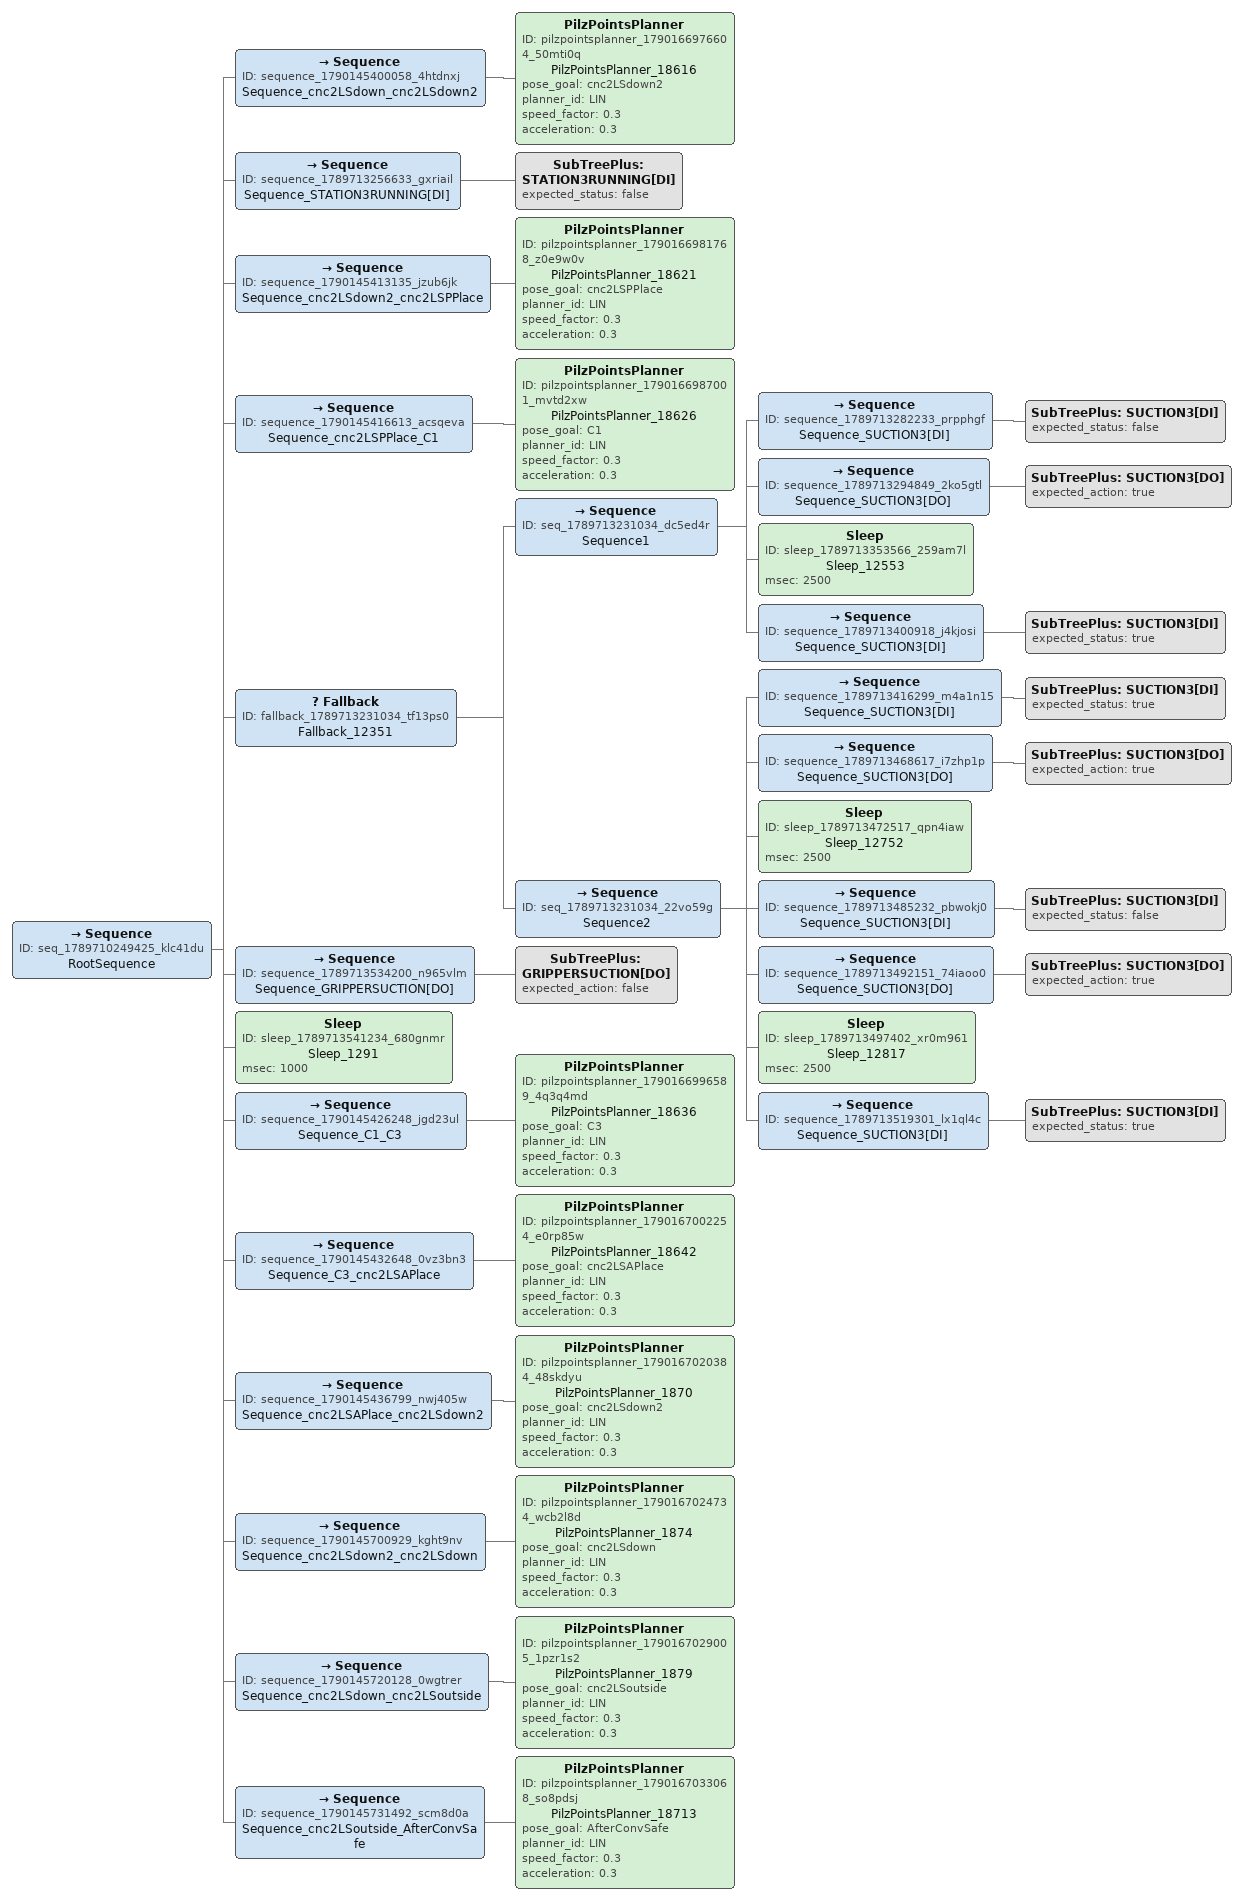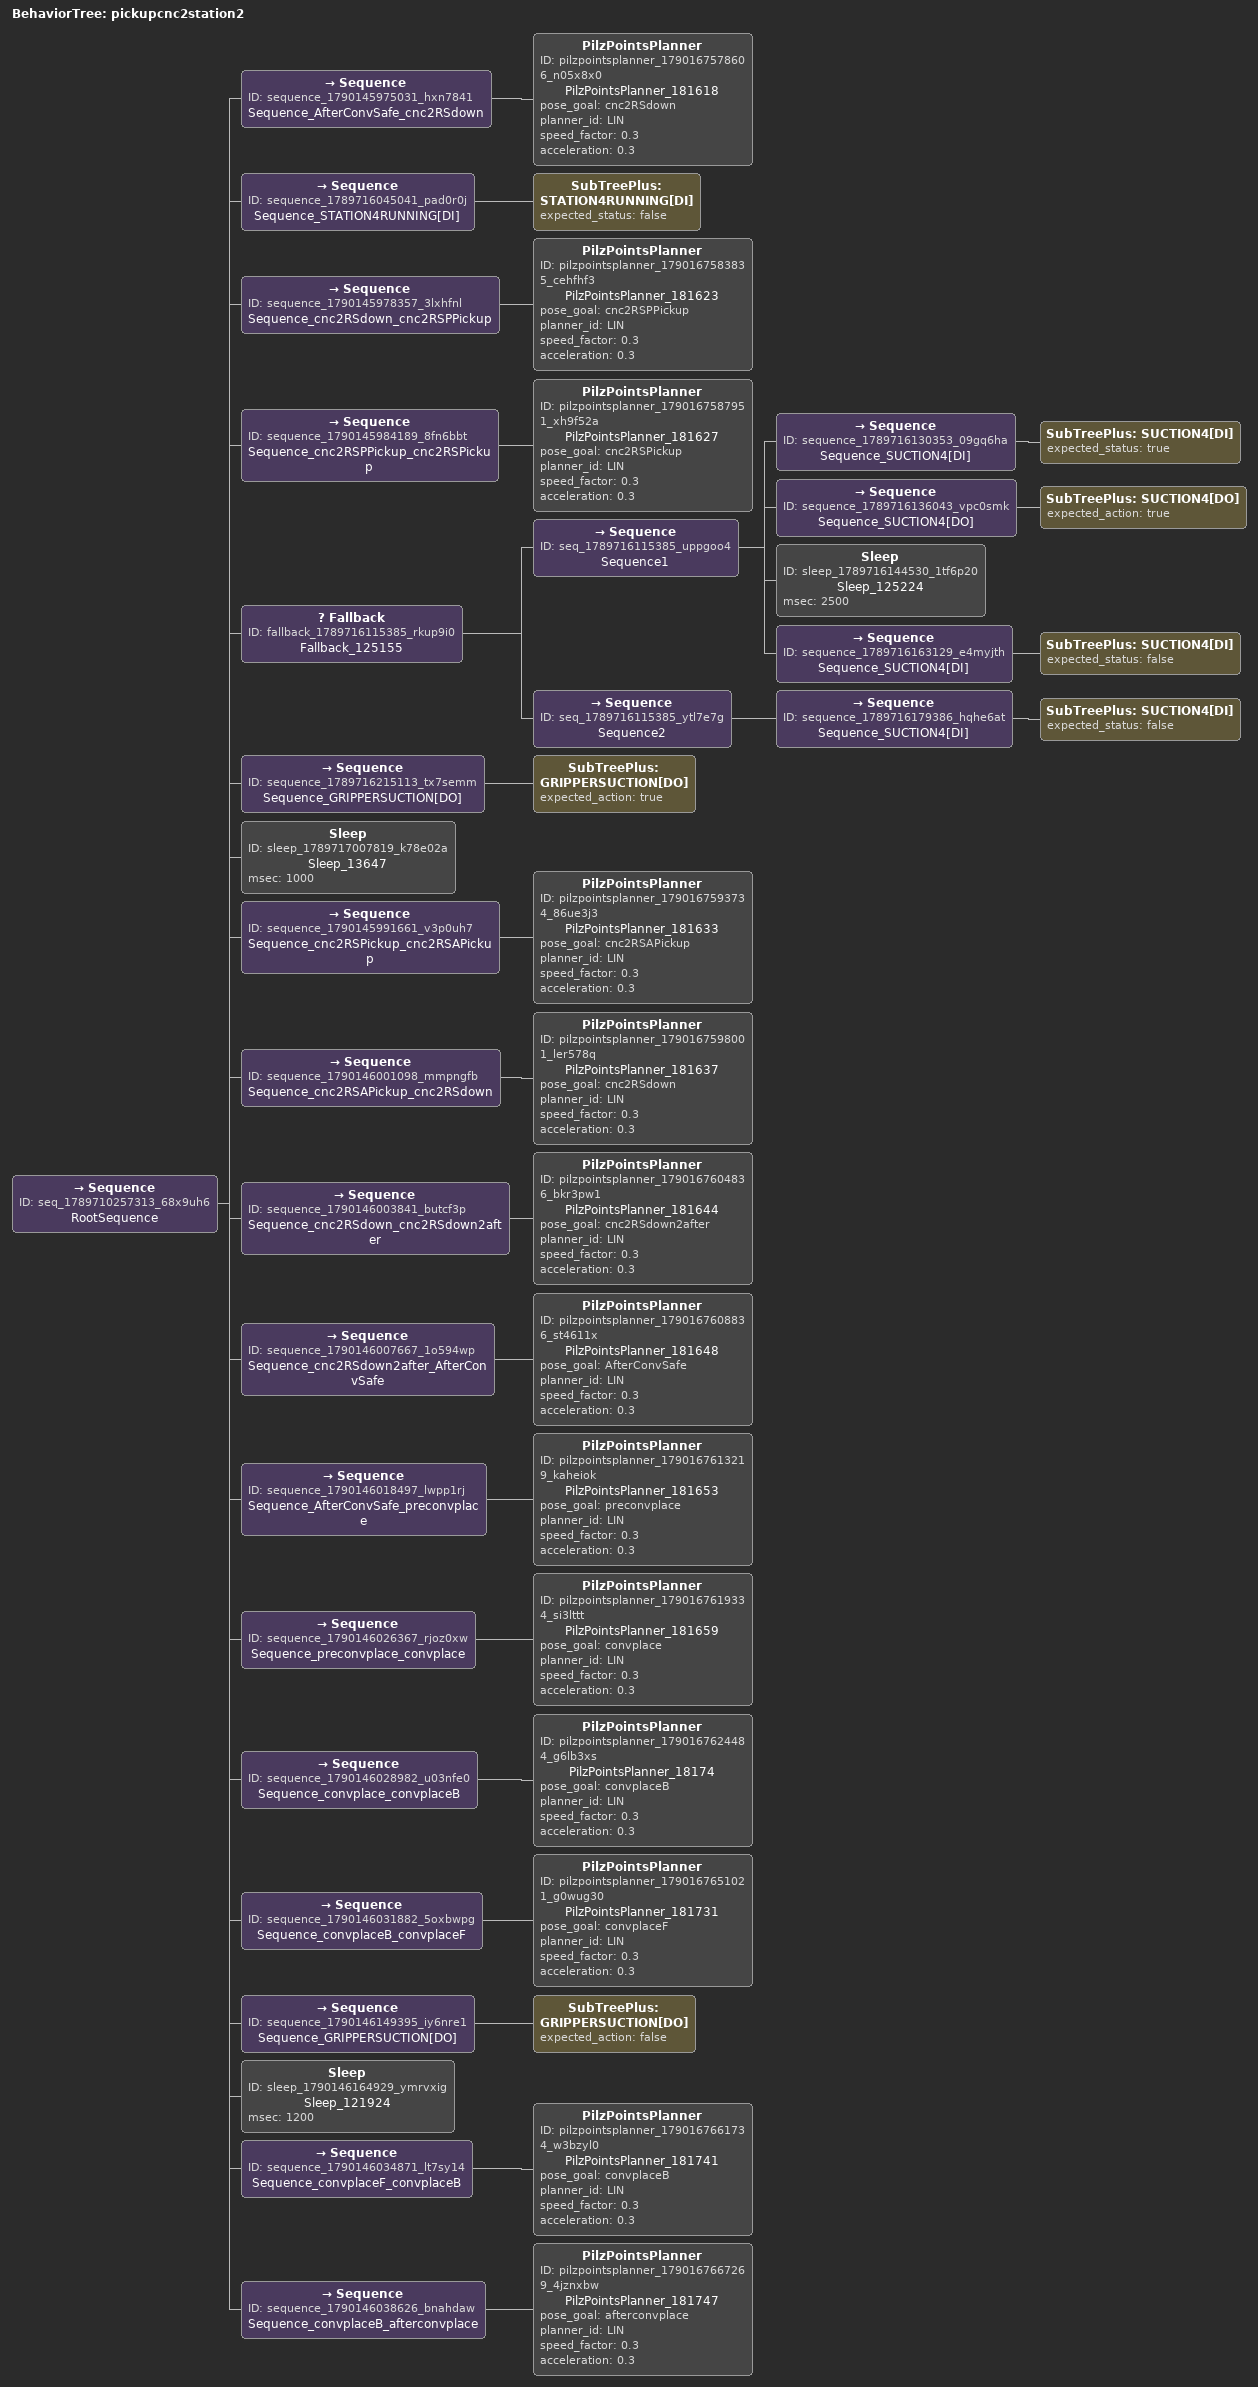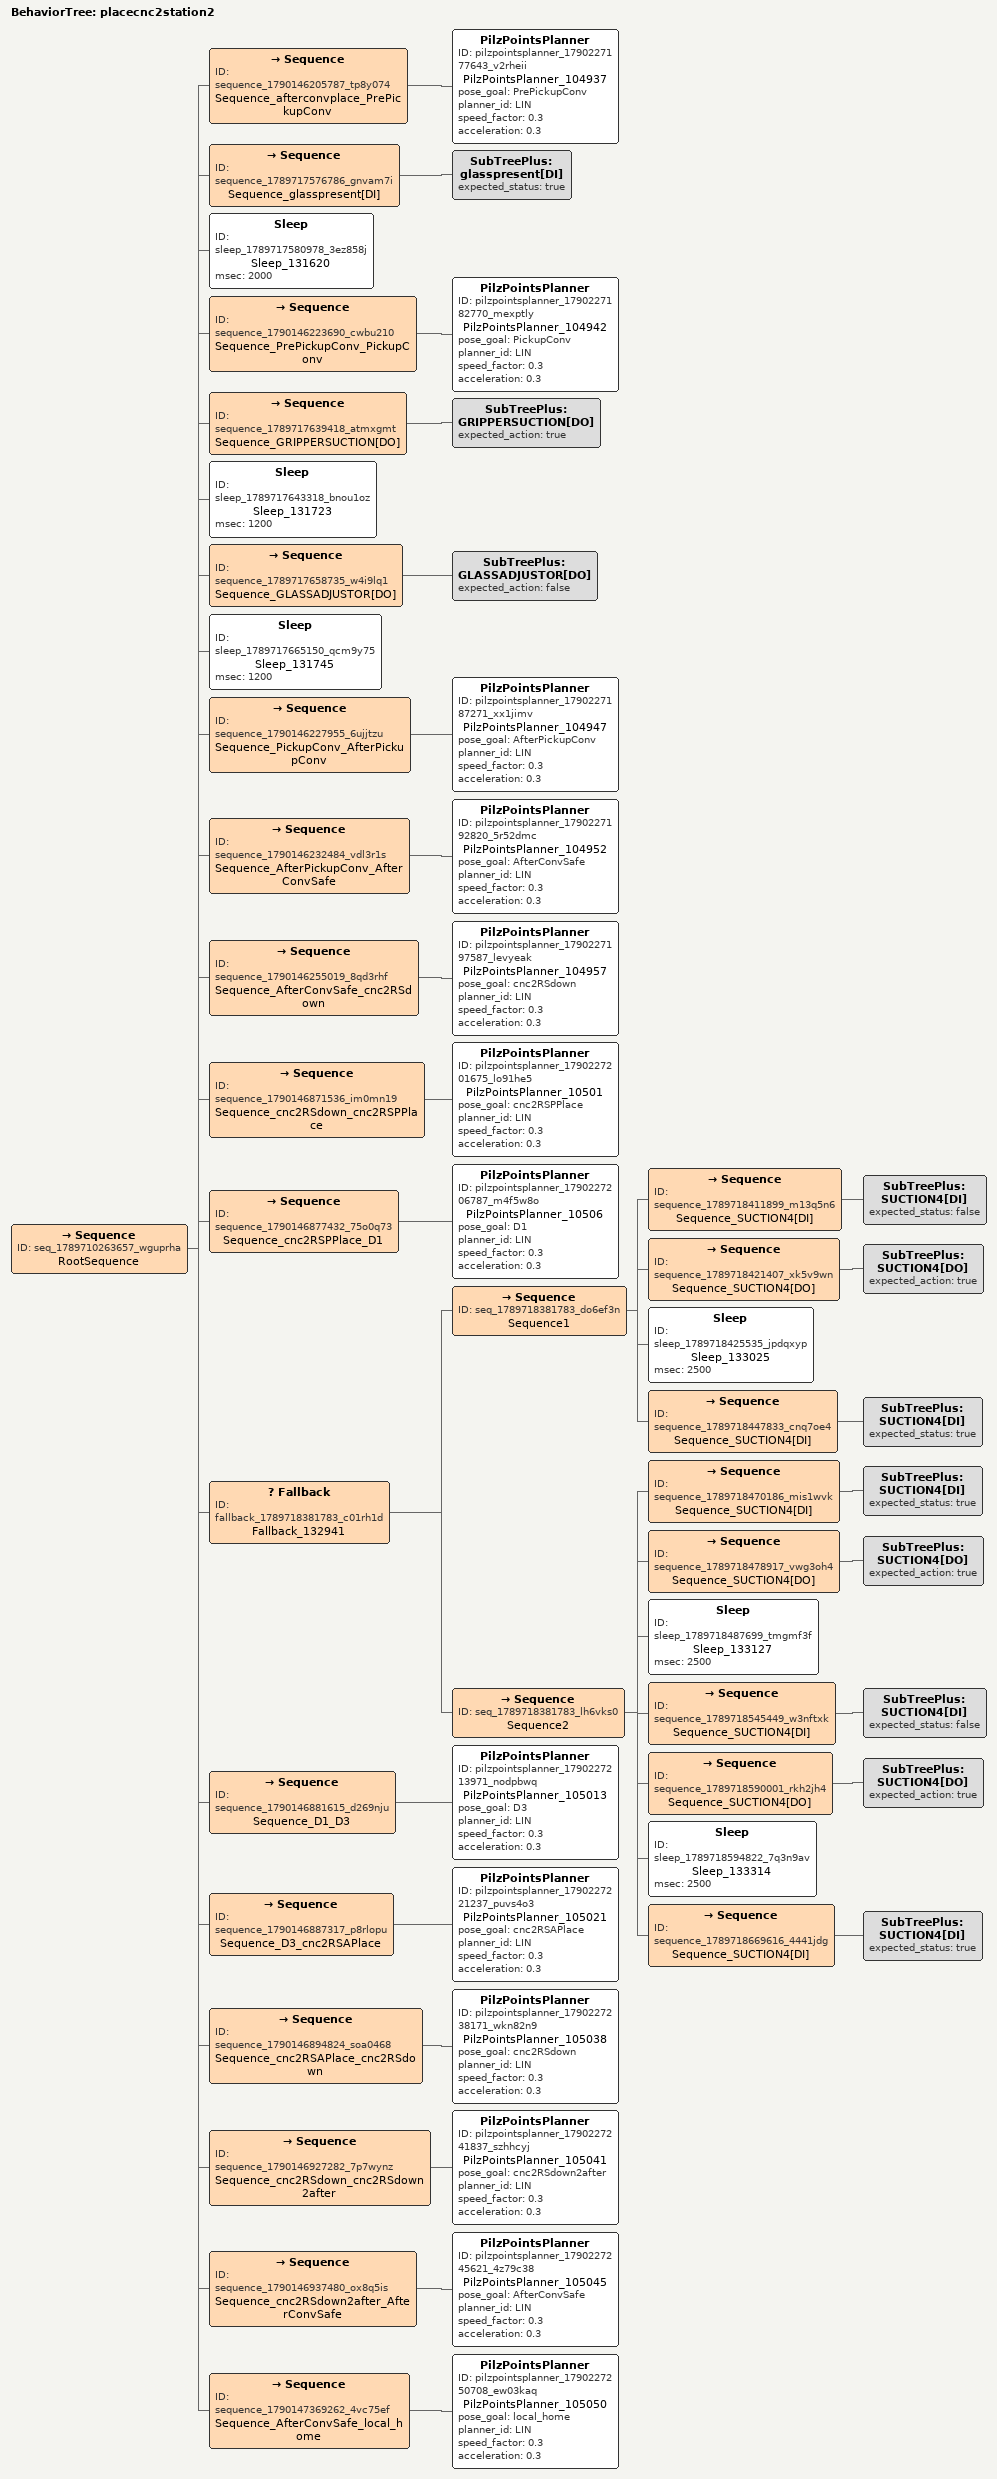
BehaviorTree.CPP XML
<Sequence ID="seq_1789710249425_klc41du" name="RootSequence">
  <Sequence ID="sequence_1790145400058_4htdnxj" name="Sequence_cnc2LSdown_cnc2LSdown2">
    <PilzPointsPlanner ID="pilzpointsplanner_1790166976604_50mti0q" name="PilzPointsPlanner_18616" pose_goal="cnc2LSdown2" planner_id="LIN" speed_factor="0.3" acceleration="0.3"/>
  </Sequence>
  <Sequence ID="sequence_1789713256633_gxriail" name="Sequence_STATION3RUNNING[DI]">
    <SubTreePlus ID="STATION3RUNNING[DI]" expected_status="false"/>
  </Sequence>
  <Sequence ID="sequence_1790145413135_jzub6jk" name="Sequence_cnc2LSdown2_cnc2LSPPlace">
    <PilzPointsPlanner ID="pilzpointsplanner_1790166981768_z0e9w0v" name="PilzPointsPlanner_18621" pose_goal="cnc2LSPPlace" planner_id="LIN" speed_factor="0.3" acceleration="0.3"/>
  </Sequence>
  <Sequence ID="sequence_1790145416613_acsqeva" name="Sequence_cnc2LSPPlace_C1">
    <PilzPointsPlanner ID="pilzpointsplanner_1790166987001_mvtd2xw" name="PilzPointsPlanner_18626" pose_goal="C1" planner_id="LIN" speed_factor="0.3" acceleration="0.3"/>
  </Sequence>
  <Fallback ID="fallback_1789713231034_tf13ps0" name="Fallback_12351">
    <Sequence ID="seq_1789713231034_dc5ed4r" name="Sequence1">
      <Sequence ID="sequence_1789713282233_prpphgf" name="Sequence_SUCTION3[DI]">
        <SubTreePlus ID="SUCTION3[DI]" expected_status="false"/>
      </Sequence>
      <Sequence ID="sequence_1789713294849_2ko5gtl" name="Sequence_SUCTION3[DO]">
        <SubTreePlus ID="SUCTION3[DO]" expected_action="true"/>
      </Sequence>
      <Sleep ID="sleep_1789713353566_259am7l" name="Sleep_12553" msec="2500"/>
      <Sequence ID="sequence_1789713400918_j4kjosi" name="Sequence_SUCTION3[DI]">
        <SubTreePlus ID="SUCTION3[DI]" expected_status="true"/>
      </Sequence>
    </Sequence>
    <Sequence ID="seq_1789713231034_22vo59g" name="Sequence2">
      <Sequence ID="sequence_1789713416299_m4a1n15" name="Sequence_SUCTION3[DI]">
        <SubTreePlus ID="SUCTION3[DI]" expected_status="true"/>
      </Sequence>
      <Sequence ID="sequence_1789713468617_i7zhp1p" name="Sequence_SUCTION3[DO]">
        <SubTreePlus ID="SUCTION3[DO]" expected_action="true"/>
      </Sequence>
      <Sleep ID="sleep_1789713472517_qpn4iaw" name="Sleep_12752" msec="2500"/>
      <Sequence ID="sequence_1789713485232_pbwokj0" name="Sequence_SUCTION3[DI]">
        <SubTreePlus ID="SUCTION3[DI]" expected_status="false"/>
      </Sequence>
      <Sequence ID="sequence_1789713492151_74iaoo0" name="Sequence_SUCTION3[DO]">
        <SubTreePlus ID="SUCTION3[DO]" expected_action="true"/>
      </Sequence>
      <Sleep ID="sleep_1789713497402_xr0m961" name="Sleep_12817" msec="2500"/>
      <Sequence ID="sequence_1789713519301_lx1ql4c" name="Sequence_SUCTION3[DI]">
        <SubTreePlus ID="SUCTION3[DI]" expected_status="true"/>
      </Sequence>
    </Sequence>
  </Fallback>
  <Sequence ID="sequence_1789713534200_n965vlm" name="Sequence_GRIPPERSUCTION[DO]">
    <SubTreePlus ID="GRIPPERSUCTION[DO]" expected_action="false"/>
  </Sequence>
  <Sleep ID="sleep_1789713541234_680gnmr" name="Sleep_1291" msec="1000"/>
  <Sequence ID="sequence_1790145426248_jgd23ul" name="Sequence_C1_C3">
    <PilzPointsPlanner ID="pilzpointsplanner_1790166996589_4q3q4md" name="PilzPointsPlanner_18636" pose_goal="C3" planner_id="LIN" speed_factor="0.3" acceleration="0.3"/>
  </Sequence>
  <Sequence ID="sequence_1790145432648_0vz3bn3" name="Sequence_C3_cnc2LSAPlace">
    <PilzPointsPlanner ID="pilzpointsplanner_1790167002254_e0rp85w" name="PilzPointsPlanner_18642" pose_goal="cnc2LSAPlace" planner_id="LIN" speed_factor="0.3" acceleration="0.3"/>
  </Sequence>
  <Sequence ID="sequence_1790145436799_nwj405w" name="Sequence_cnc2LSAPlace_cnc2LSdown2">
    <PilzPointsPlanner ID="pilzpointsplanner_1790167020384_48skdyu" name="PilzPointsPlanner_1870" pose_goal="cnc2LSdown2" planner_id="LIN" speed_factor="0.3" acceleration="0.3"/>
  </Sequence>
  <Sequence ID="sequence_1790145700929_kght9nv" name="Sequence_cnc2LSdown2_cnc2LSdown">
    <PilzPointsPlanner ID="pilzpointsplanner_1790167024734_wcb2l8d" name="PilzPointsPlanner_1874" pose_goal="cnc2LSdown" planner_id="LIN" speed_factor="0.3" acceleration="0.3"/>
  </Sequence>
  <Sequence ID="sequence_1790145720128_0wgtrer" name="Sequence_cnc2LSdown_cnc2LSoutside">
    <PilzPointsPlanner ID="pilzpointsplanner_1790167029005_1pzr1s2" name="PilzPointsPlanner_1879" pose_goal="cnc2LSoutside" planner_id="LIN" speed_factor="0.3" acceleration="0.3"/>
  </Sequence>
  <Sequence ID="sequence_1790145731492_scm8d0a" name="Sequence_cnc2LSoutside_AfterConvSafe">
    <PilzPointsPlanner ID="pilzpointsplanner_1790167033068_so8pdsj" name="PilzPointsPlanner_18713" pose_goal="AfterConvSafe" planner_id="LIN" speed_factor="0.3" acceleration="0.3"/>
  </Sequence>
</Sequence>

<BehaviorTree ID="pickupcnc2station2">
  <Sequence ID="seq_1789710257313_68x9uh6" name="RootSequence">
    <Sequence ID="sequence_1790145975031_hxn7841" name="Sequence_AfterConvSafe_cnc2RSdown">
      <PilzPointsPlanner ID="pilzpointsplanner_1790167578606_n05x8x0" name="PilzPointsPlanner_181618" pose_goal="cnc2RSdown" planner_id="LIN" speed_factor="0.3" acceleration="0.3"/>
    </Sequence>
    <Sequence ID="sequence_1789716045041_pad0r0j" name="Sequence_STATION4RUNNING[DI]">
      <SubTreePlus ID="STATION4RUNNING[DI]" expected_status="false"/>
    </Sequence>
    <Sequence ID="sequence_1790145978357_3lxhfnl" name="Sequence_cnc2RSdown_cnc2RSPPickup">
      <PilzPointsPlanner ID="pilzpointsplanner_1790167583835_cehfhf3" name="PilzPointsPlanner_181623" pose_goal="cnc2RSPPickup" planner_id="LIN" speed_factor="0.3" acceleration="0.3"/>
    </Sequence>
    <Sequence ID="sequence_1790145984189_8fn6bbt" name="Sequence_cnc2RSPPickup_cnc2RSPickup">
      <PilzPointsPlanner ID="pilzpointsplanner_1790167587951_xh9f52a" name="PilzPointsPlanner_181627" pose_goal="cnc2RSPickup" planner_id="LIN" speed_factor="0.3" acceleration="0.3"/>
    </Sequence>
    <Fallback ID="fallback_1789716115385_rkup9i0" name="Fallback_125155">
      <Sequence ID="seq_1789716115385_uppgoo4" name="Sequence1">
        <Sequence ID="sequence_1789716130353_09gq6ha" name="Sequence_SUCTION4[DI]">
          <SubTreePlus ID="SUCTION4[DI]" expected_status="true"/>
        </Sequence>
        <Sequence ID="sequence_1789716136043_vpc0smk" name="Sequence_SUCTION4[DO]">
          <SubTreePlus ID="SUCTION4[DO]" expected_action="true"/>
        </Sequence>
        <Sleep ID="sleep_1789716144530_1tf6p20" name="Sleep_125224" msec="2500"/>
        <Sequence ID="sequence_1789716163129_e4myjth" name="Sequence_SUCTION4[DI]">
          <SubTreePlus ID="SUCTION4[DI]" expected_status="false"/>
        </Sequence>
      </Sequence>
      <Sequence ID="seq_1789716115385_ytl7e7g" name="Sequence2">
        <Sequence ID="sequence_1789716179386_hqhe6at" name="Sequence_SUCTION4[DI]">
          <SubTreePlus ID="SUCTION4[DI]" expected_status="false"/>
        </Sequence>
      </Sequence>
    </Fallback>
    <Sequence ID="sequence_1789716215113_tx7semm" name="Sequence_GRIPPERSUCTION[DO]">
      <SubTreePlus ID="GRIPPERSUCTION[DO]" expected_action="true"/>
    </Sequence>
    <Sleep ID="sleep_1789717007819_k78e02a" name="Sleep_13647" msec="1000"/>
    <Sequence ID="sequence_1790145991661_v3p0uh7" name="Sequence_cnc2RSPickup_cnc2RSAPickup">
      <PilzPointsPlanner ID="pilzpointsplanner_1790167593734_86ue3j3" name="PilzPointsPlanner_181633" pose_goal="cnc2RSAPickup" planner_id="LIN" speed_factor="0.3" acceleration="0.3"/>
    </Sequence>
    <Sequence ID="sequence_1790146001098_mmpngfb" name="Sequence_cnc2RSAPickup_cnc2RSdown">
      <PilzPointsPlanner ID="pilzpointsplanner_1790167598001_ler578q" name="PilzPointsPlanner_181637" pose_goal="cnc2RSdown" planner_id="LIN" speed_factor="0.3" acceleration="0.3"/>
    </Sequence>
    <Sequence ID="sequence_1790146003841_butcf3p" name="Sequence_cnc2RSdown_cnc2RSdown2after">
      <PilzPointsPlanner ID="pilzpointsplanner_1790167604836_bkr3pw1" name="PilzPointsPlanner_181644" pose_goal="cnc2RSdown2after" planner_id="LIN" speed_factor="0.3" acceleration="0.3"/>
    </Sequence>
    <Sequence ID="sequence_1790146007667_1o594wp" name="Sequence_cnc2RSdown2after_AfterConvSafe">
      <PilzPointsPlanner ID="pilzpointsplanner_1790167608836_st4611x" name="PilzPointsPlanner_181648" pose_goal="AfterConvSafe" planner_id="LIN" speed_factor="0.3" acceleration="0.3"/>
    </Sequence>
    <Sequence ID="sequence_1790146018497_lwpp1rj" name="Sequence_AfterConvSafe_preconvplace">
      <PilzPointsPlanner ID="pilzpointsplanner_1790167613219_kaheiok" name="PilzPointsPlanner_181653" pose_goal="preconvplace" planner_id="LIN" speed_factor="0.3" acceleration="0.3"/>
    </Sequence>
    <Sequence ID="sequence_1790146026367_rjoz0xw" name="Sequence_preconvplace_convplace">
      <PilzPointsPlanner ID="pilzpointsplanner_1790167619334_si3lttt" name="PilzPointsPlanner_181659" pose_goal="convplace" planner_id="LIN" speed_factor="0.3" acceleration="0.3"/>
    </Sequence>
    <Sequence ID="sequence_1790146028982_u03nfe0" name="Sequence_convplace_convplaceB">
      <PilzPointsPlanner ID="pilzpointsplanner_1790167624484_g6lb3xs" name="PilzPointsPlanner_18174" pose_goal="convplaceB" planner_id="LIN" speed_factor="0.3" acceleration="0.3"/>
    </Sequence>
    <Sequence ID="sequence_1790146031882_5oxbwpg" name="Sequence_convplaceB_convplaceF">
      <PilzPointsPlanner ID="pilzpointsplanner_1790167651021_g0wug30" name="PilzPointsPlanner_181731" pose_goal="convplaceF" planner_id="LIN" speed_factor="0.3" acceleration="0.3"/>
    </Sequence>
    <Sequence ID="sequence_1790146149395_iy6nre1" name="Sequence_GRIPPERSUCTION[DO]">
      <SubTreePlus ID="GRIPPERSUCTION[DO]" expected_action="false"/>
    </Sequence>
    <Sleep ID="sleep_1790146164929_ymrvxig" name="Sleep_121924" msec="1200"/>
    <Sequence ID="sequence_1790146034871_lt7sy14" name="Sequence_convplaceF_convplaceB">
      <PilzPointsPlanner ID="pilzpointsplanner_1790167661734_w3bzyl0" name="PilzPointsPlanner_181741" pose_goal="convplaceB" planner_id="LIN" speed_factor="0.3" acceleration="0.3"/>
    </Sequence>
    <Sequence ID="sequence_1790146038626_bnahdaw" name="Sequence_convplaceB_afterconvplace">
      <PilzPointsPlanner ID="pilzpointsplanner_1790167667269_4jznxbw" name="PilzPointsPlanner_181747" pose_goal="afterconvplace" planner_id="LIN" speed_factor="0.3" acceleration="0.3"/>
    </Sequence>
  </Sequence>
</BehaviorTree>

<BehaviorTree ID="placecnc2station2">
  <Sequence ID="seq_1789710263657_wguprha" name="RootSequence">
    <Sequence ID="sequence_1790146205787_tp8y074" name="Sequence_afterconvplace_PrePickupConv">
      <PilzPointsPlanner ID="pilzpointsplanner_1790227177643_v2rheii" name="PilzPointsPlanner_104937" pose_goal="PrePickupConv" planner_id="LIN" speed_factor="0.3" acceleration="0.3"/>
    </Sequence>
    <Sequence ID="sequence_1789717576786_gnvam7i" name="Sequence_glasspresent[DI]">
      <SubTreePlus ID="glasspresent[DI]" expected_status="true"/>
    </Sequence>
    <Sleep ID="sleep_1789717580978_3ez858j" name="Sleep_131620" msec="2000"/>
    <Sequence ID="sequence_1790146223690_cwbu210" name="Sequence_PrePickupConv_PickupConv">
      <PilzPointsPlanner ID="pilzpointsplanner_1790227182770_mexptly" name="PilzPointsPlanner_104942" pose_goal="PickupConv" planner_id="LIN" speed_factor="0.3" acceleration="0.3"/>
    </Sequence>
    <Sequence ID="sequence_1789717639418_atmxgmt" name="Sequence_GRIPPERSUCTION[DO]">
      <SubTreePlus ID="GRIPPERSUCTION[DO]" expected_action="true"/>
    </Sequence>
    <Sleep ID="sleep_1789717643318_bnou1oz" name="Sleep_131723" msec="1200"/>
    <Sequence ID="sequence_1789717658735_w4i9lq1" name="Sequence_GLASSADJUSTOR[DO]">
      <SubTreePlus ID="GLASSADJUSTOR[DO]" expected_action="false"/>
    </Sequence>
    <Sleep ID="sleep_1789717665150_qcm9y75" name="Sleep_131745" msec="1200"/>
    <Sequence ID="sequence_1790146227955_6ujjtzu" name="Sequence_PickupConv_AfterPickupConv">
      <PilzPointsPlanner ID="pilzpointsplanner_1790227187271_xx1jimv" name="PilzPointsPlanner_104947" pose_goal="AfterPickupConv" planner_id="LIN" speed_factor="0.3" acceleration="0.3"/>
    </Sequence>
    <Sequence ID="sequence_1790146232484_vdl3r1s" name="Sequence_AfterPickupConv_AfterConvSafe">
      <PilzPointsPlanner ID="pilzpointsplanner_1790227192820_5r52dmc" name="PilzPointsPlanner_104952" pose_goal="AfterConvSafe" planner_id="LIN" speed_factor="0.3" acceleration="0.3"/>
    </Sequence>
    <Sequence ID="sequence_1790146255019_8qd3rhf" name="Sequence_AfterConvSafe_cnc2RSdown">
      <PilzPointsPlanner ID="pilzpointsplanner_1790227197587_levyeak" name="PilzPointsPlanner_104957" pose_goal="cnc2RSdown" planner_id="LIN" speed_factor="0.3" acceleration="0.3"/>
    </Sequence>
    <Sequence ID="sequence_1790146871536_im0mn19" name="Sequence_cnc2RSdown_cnc2RSPPlace">
      <PilzPointsPlanner ID="pilzpointsplanner_1790227201675_lo91he5" name="PilzPointsPlanner_10501" pose_goal="cnc2RSPPlace" planner_id="LIN" speed_factor="0.3" acceleration="0.3"/>
    </Sequence>
    <Sequence ID="sequence_1790146877432_75o0q73" name="Sequence_cnc2RSPPlace_D1">
      <PilzPointsPlanner ID="pilzpointsplanner_1790227206787_m4f5w8o" name="PilzPointsPlanner_10506" pose_goal="D1" planner_id="LIN" speed_factor="0.3" acceleration="0.3"/>
    </Sequence>
    <Fallback ID="fallback_1789718381783_c01rh1d" name="Fallback_132941">
      <Sequence ID="seq_1789718381783_do6ef3n" name="Sequence1">
        <Sequence ID="sequence_1789718411899_m13q5n6" name="Sequence_SUCTION4[DI]">
          <SubTreePlus ID="SUCTION4[DI]" expected_status="false"/>
        </Sequence>
        <Sequence ID="sequence_1789718421407_xk5v9wn" name="Sequence_SUCTION4[DO]">
          <SubTreePlus ID="SUCTION4[DO]" expected_action="true"/>
        </Sequence>
        <Sleep ID="sleep_1789718425535_jpdqxyp" name="Sleep_133025" msec="2500"/>
        <Sequence ID="sequence_1789718447833_cnq7oe4" name="Sequence_SUCTION4[DI]">
          <SubTreePlus ID="SUCTION4[DI]" expected_status="true"/>
        </Sequence>
      </Sequence>
      <Sequence ID="seq_1789718381783_lh6vks0" name="Sequence2">
        <Sequence ID="sequence_1789718470186_mis1wvk" name="Sequence_SUCTION4[DI]">
          <SubTreePlus ID="SUCTION4[DI]" expected_status="true"/>
        </Sequence>
        <Sequence ID="sequence_1789718478917_vwg3oh4" name="Sequence_SUCTION4[DO]">
          <SubTreePlus ID="SUCTION4[DO]" expected_action="true"/>
        </Sequence>
        <Sleep ID="sleep_1789718487699_tmgmf3f" name="Sleep_133127" msec="2500"/>
        <Sequence ID="sequence_1789718545449_w3nftxk" name="Sequence_SUCTION4[DI]">
          <SubTreePlus ID="SUCTION4[DI]" expected_status="false"/>
        </Sequence>
        <Sequence ID="sequence_1789718590001_rkh2jh4" name="Sequence_SUCTION4[DO]">
          <SubTreePlus ID="SUCTION4[DO]" expected_action="true"/>
        </Sequence>
        <Sleep ID="sleep_1789718594822_7q3n9av" name="Sleep_133314" msec="2500"/>
        <Sequence ID="sequence_1789718669616_4441jdg" name="Sequence_SUCTION4[DI]">
          <SubTreePlus ID="SUCTION4[DI]" expected_status="true"/>
        </Sequence>
      </Sequence>
    </Fallback>
    <Sequence ID="sequence_1790146881615_d269nju" name="Sequence_D1_D3">
      <PilzPointsPlanner ID="pilzpointsplanner_1790227213971_nodpbwq" name="PilzPointsPlanner_105013" pose_goal="D3" planner_id="LIN" speed_factor="0.3" acceleration="0.3"/>
    </Sequence>
    <Sequence ID="sequence_1790146887317_p8rlopu" name="Sequence_D3_cnc2RSAPlace">
      <PilzPointsPlanner ID="pilzpointsplanner_1790227221237_puvs4o3" name="PilzPointsPlanner_105021" pose_goal="cnc2RSAPlace" planner_id="LIN" speed_factor="0.3" acceleration="0.3"/>
    </Sequence>
    <Sequence ID="sequence_1790146894824_soa0468" name="Sequence_cnc2RSAPlace_cnc2RSdown">
      <PilzPointsPlanner ID="pilzpointsplanner_1790227238171_wkn82n9" name="PilzPointsPlanner_105038" pose_goal="cnc2RSdown" planner_id="LIN" speed_factor="0.3" acceleration="0.3"/>
    </Sequence>
    <Sequence ID="sequence_1790146927282_7p7wynz" name="Sequence_cnc2RSdown_cnc2RSdown2after">
      <PilzPointsPlanner ID="pilzpointsplanner_1790227241837_szhhcyj" name="PilzPointsPlanner_105041" pose_goal="cnc2RSdown2after" planner_id="LIN" speed_factor="0.3" acceleration="0.3"/>
    </Sequence>
    <Sequence ID="sequence_1790146937480_ox8q5is" name="Sequence_cnc2RSdown2after_AfterConvSafe">
      <PilzPointsPlanner ID="pilzpointsplanner_1790227245621_4z79c38" name="PilzPointsPlanner_105045" pose_goal="AfterConvSafe" planner_id="LIN" speed_factor="0.3" acceleration="0.3"/>
    </Sequence>
    <Sequence ID="sequence_1790147369262_4vc75ef" name="Sequence_AfterConvSafe_local_home">
      <PilzPointsPlanner ID="pilzpointsplanner_1790227250708_ew03kaq" name="PilzPointsPlanner_105050" pose_goal="local_home" planner_id="LIN" speed_factor="0.3" acceleration="0.3"/>
    </Sequence>
  </Sequence>
</BehaviorTree>
